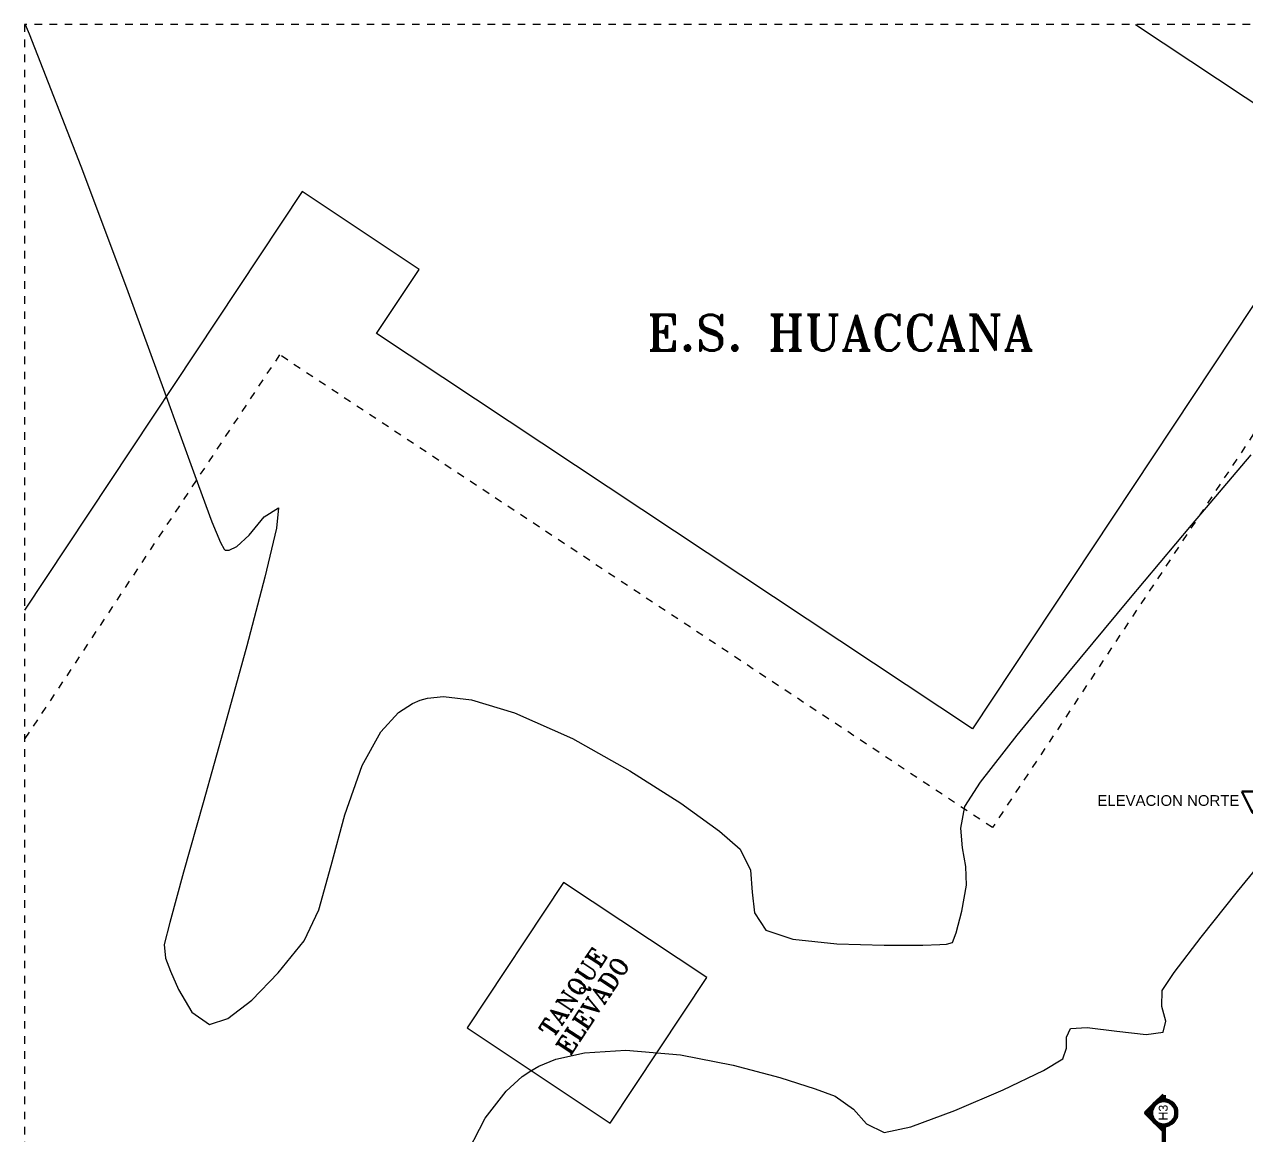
# Model space of a CAD drawing. Header units: metres. Extents: x 48 to 635, y -15 to 39.
# Drawn here: x 48.38 to 65.49, y 23.19 to 38.75 of the extents above; entities that cross this region are included whole.
import ezdxf

# ---------------------------------------------------------------- set-up
doc = ezdxf.new("R2010")
doc.units = ezdxf.units.M
doc.header["$MEASUREMENT"] = 0
for name, pattern in [('Dashed', [0.211667, 0.105833, -0.105833]), ('Linea punta', [0.85, 0.6, -0.125, 0, -0.125]), ('Wipeout_Contour', [1, 0, -1])]:
    doc.linetypes.add(name, pattern=pattern)
for name, color, linetype in [('Interior - Furniture', 7, 'Continuous'), ('Marker - Elevation', 7, 'Continuous'), ('Marker - Section', 7, 'Continuous')]:
    doc.layers.add(name, color=color, linetype=linetype)
doc.styles.add('GENERATED_STYLE_1', font='')
doc.styles.add('GENERATED_STYLE_2', font='romant.shx')
doc.styles.get('GENERATED_STYLE_1').set_extended_font_data('Arial')

msp = doc.modelspace()

# ---------------------------------------------------------------- hatches: boundary and pattern name
at = {"layer": 'Marker - Section', "linetype": 'Continuous', "lineweight": 0, "true_color": 0x000000}
for points in [[(64.345, 23.745), (64.22, 23.62, -0.198912), (64.345, 23.672)], [(64.22, 23.62), (64.095, 23.495), (64.22, 23.37, -0.414214)], [(64.345, 23.245), (64.345, 23.318, -0.198912), (64.22, 23.37)]]:
    msp.add_hatch(color=18, dxfattribs=at).paths.add_polyline_path(points)

# ---------------------------------------------------------------- linework, layer by layer
at = {"layer": 'Interior - Furniture', "color": 8, "linetype": 'Dashed', "lineweight": 13}
for p, q in [((85.877, 38.751), (48.377, 38.751)), ((48.377, 38.751), (48.377, 3.751))]:
    msp.add_line(p, q, dxfattribs=at)
at = {"layer": 'Interior - Furniture', "color": 7, "linetype": 'Continuous', "lineweight": 13}
for p, q in [((48.385, 38.751), (48.441, 38.617)), ((48.441, 38.617), (49.169, 36.765)), ((49.169, 36.765), (49.809, 35.061)), ((49.809, 35.061), (50.345, 33.586)), ((50.345, 33.586), (50.764, 32.427)), ((64.737, 31.734), (65.573, 32.72)), ((50.764, 32.427), (51.005, 31.781)), ((51.526, 31.594), (51.739, 31.85)), ((51.739, 31.85), (51.936, 31.975)), ((51.936, 31.975), (51.908, 31.692)), ((51.005, 31.781), (51.125, 31.489)), ((51.908, 31.692), (51.746, 31.004)), ((63.855, 30.687), (64.737, 31.734)), ((51.355, 31.432), (51.526, 31.594)), ((51.125, 31.489), (51.175, 31.397)), ((51.175, 31.397), (51.19, 31.383)), ((51.19, 31.383), (51.244, 31.382)), ((51.244, 31.382), (51.355, 31.432)), ((51.746, 31.004), (51.493, 30.043)), ((63.013, 29.672), (63.855, 30.687)), ((51.493, 30.043), (51.191, 28.944)), ((62.293, 28.788), (63.013, 29.672)), ((53.816, 29.234), (53.924, 29.28)), ((53.924, 29.28), (54.025, 29.308)), ((54.025, 29.308), (54.251, 29.33)), ((54.251, 29.33), (54.645, 29.284)), ((54.645, 29.284), (55.246, 29.104)), ((53.371, 28.835), (53.62, 29.105)), ((53.62, 29.105), (53.816, 29.234)), ((55.246, 29.104), (56.058, 28.74)), ((51.191, 28.944), (50.881, 27.842)), ((53.11, 28.364), (53.371, 28.835)), ((61.779, 28.128), (62.293, 28.788)), ((56.058, 28.74), (56.861, 28.291)), ((52.867, 27.673), (53.11, 28.364)), ((56.861, 28.291), (57.576, 27.834)), ((61.556, 27.791), (61.779, 28.128)), ((50.881, 27.842), (50.608, 26.871)), ((57.576, 27.834), (58.119, 27.442)), ((61.501, 27.486), (61.556, 27.791)), ((52.678, 26.964), (52.867, 27.673)), ((58.119, 27.442), (58.409, 27.191)), ((61.526, 27.211), (61.501, 27.486)), ((58.409, 27.191), (58.552, 26.899)), ((61.572, 26.949), (61.526, 27.211)), ((52.502, 26.34), (52.678, 26.964)), ((58.552, 26.899), (58.579, 26.59)), ((61.58, 26.685), (61.572, 26.949)), ((50.608, 26.871), (50.413, 26.164)), ((58.579, 26.59), (58.611, 26.298)), ((61.517, 26.321), (61.58, 26.685)), ((52.297, 25.904), (52.502, 26.34)), ((58.611, 26.298), (58.767, 26.057)), ((61.437, 26.02), (61.517, 26.321)), ((50.413, 26.164), (50.337, 25.857)), ((58.767, 26.057), (59.148, 25.93)), ((61.383, 25.881), (61.437, 26.02)), ((50.337, 25.857), (50.355, 25.663)), ((51.932, 25.458), (52.297, 25.904)), ((59.148, 25.93), (59.762, 25.866)), ((59.762, 25.866), (60.429, 25.845)), ((60.429, 25.845), (60.971, 25.847)), ((60.971, 25.847), (61.208, 25.853)), ((61.208, 25.853), (61.301, 25.859)), ((61.301, 25.859), (61.383, 25.881)), ((50.355, 25.663), (50.426, 25.479)), ((50.426, 25.479), (50.538, 25.224)), ((51.563, 25.076), (51.932, 25.458)), ((50.538, 25.224), (50.723, 24.905)), ((51.229, 24.816), (51.563, 25.076)), ((50.723, 24.905), (50.971, 24.732)), ((50.971, 24.732), (51.229, 24.816))]:
    msp.add_line(p, q, dxfattribs=at)
at = {"layer": 'Interior - Furniture', "color": 8, "linetype": 'Continuous', "lineweight": 13}
for p, q in [((63.949, 38.751), (66.909, 36.788)), ((66.909, 36.788), (61.663, 28.879)), ((52.269, 36.407), (48.377, 30.539)), ((53.91, 35.318), (52.269, 36.407)), ((53.313, 34.418), (53.91, 35.318)), ((61.663, 28.879), (53.313, 34.418)), ((65.38, 26.6), (65.947, 27.29)), ((55.934, 26.726), (54.58, 24.685)), ((57.942, 25.394), (55.934, 26.726)), ((64.869, 25.958), (65.38, 26.6)), ((64.491, 25.463), (64.869, 25.958)), ((56.588, 23.352), (57.942, 25.394)), ((64.325, 25.21), (64.491, 25.463)), ((64.321, 24.984), (64.325, 25.21)), ((64.374, 24.78), (64.321, 24.984)), ((54.58, 24.685), (56.588, 23.352)), ((62.982, 24.557), (63.038, 24.679)), ((63.038, 24.679), (63.274, 24.692)), ((63.274, 24.692), (63.686, 24.639)), ((64.338, 24.624), (64.374, 24.78)), ((62.983, 24.4), (62.982, 24.557)), ((63.686, 24.639), (64.099, 24.593)), ((64.099, 24.593), (64.338, 24.624)), ((55.826, 24.246), (56.225, 24.338)), ((56.225, 24.338), (56.807, 24.372)), ((56.807, 24.372), (57.57, 24.308)), ((57.57, 24.308), (58.311, 24.165)), ((62.932, 24.251), (62.983, 24.4)), ((55.476, 24.086), (55.586, 24.148)), ((55.586, 24.148), (55.826, 24.246)), ((58.311, 24.165), (58.963, 23.991)), ((62.659, 24.088), (62.932, 24.251)), ((55.129, 23.8), (55.354, 24.003)), ((55.354, 24.003), (55.476, 24.086)), ((58.963, 23.991), (59.461, 23.831)), ((62.095, 23.818), (62.659, 24.088)), ((54.836, 23.42), (55.129, 23.8)), ((59.461, 23.831), (59.739, 23.73)), ((61.417, 23.526), (62.095, 23.818)), ((59.739, 23.73), (59.996, 23.549)), ((59.996, 23.549), (60.178, 23.341)), ((60.802, 23.298), (61.417, 23.526)), ((54.52, 22.814), (54.836, 23.42)), ((60.178, 23.341), (60.426, 23.219)), ((60.426, 23.219), (60.802, 23.298))]:
    msp.add_line(p, q, dxfattribs=at)
at = {"layer": 'Interior - Furniture', "color": 7, "linetype": 'Dashed', "lineweight": 13}
for p, q in [((68.295, 37.068), (61.944, 27.493)), ((51.952, 34.121), (48.377, 28.73)), ((61.944, 27.493), (51.952, 34.121))]:
    msp.add_line(p, q, dxfattribs=at)
at = {"layer": 'Marker - Section', "color": 7, "linetype": 'Linea punta', "lineweight": 60}
msp.add_line((64.345, 23.245), (64.345, 5.466), dxfattribs=at)
at = {"layer": 'Marker - Section', "color": 7, "linetype": 'Continuous', "lineweight": 60, "flags": 128}
for points in [[(64.345, 23.745), (64.345, 23.672, 0.198912), (64.22, 23.62)], [(64.22, 23.62, 0.414214), (64.22, 23.37), (64.095, 23.495)], [(64.345, 23.245), (64.345, 23.318, -0.198912), (64.22, 23.37)]]:
    msp.add_lwpolyline(points, format="xyb", close=True, dxfattribs=at)
at = {"layer": 'Marker - Section', "color": 7, "linetype": 'Continuous', "lineweight": 60}
msp.add_circle((64.345, 23.495), 0.177, dxfattribs=at)

# ---------------------------------------------------------------- texts
at = {"layer": 'Interior - Furniture', "color": 8, "lineweight": 13, "insert": (57.102, 34.43), "char_height": 0.5, "attachment_point": 4, "style": 'GENERATED_STYLE_2'}
msp.add_mtext('\\A1;{\\pql;\\Fromant.shx;E.S. HUACCANA}', dxfattribs=at)
at = {"layer": 'Interior - Furniture', "color": 8, "lineweight": 13, "insert": (56.205, 25.09), "char_height": 0.25, "width": 2.0108, "attachment_point": 5, "rotation": 56.4431, "line_spacing_factor": 0.800641, "style": 'GENERATED_STYLE_2'}
msp.add_mtext('\\A1;{\\pqc;\\Fromant.shx;TANQUE ELEVADO}', dxfattribs=at)
at = {"layer": 'Marker - Section', "color": 7, "lineweight": 60, "insert": (64.402, 23.386), "char_height": 0.125, "attachment_point": 7, "rotation": 90, "style": 'GENERATED_STYLE_1'}
msp.add_mtext('\\A1;{\\pql;\\pt0;\\fArial|b0|i0|c0|p34;H3}', dxfattribs=at)

# ---------------------------------------------------------------- next in the draw order: wipeouts: each hides what was drawn before it
at = {"color": 254, "linetype": 'Wipeout_Contour', "lineweight": 0, "ltscale": 214.032395}
msp.add_wipeout([(65.441, 28), (65.591, 27.7), (65.741, 28)], dxfattribs=at).dxf.layer = 'Marker - Elevation'

# ---------------------------------------------------------------- next in the draw order: linework, layer by layer
at = {"layer": 'Marker - Elevation', "color": 161, "linetype": 'Continuous', "lineweight": 35, "true_color": 0x40a5ff, "flags": 128}
msp.add_lwpolyline([(65.441, 28), (65.741, 28), (65.591, 27.7)], close=True, dxfattribs=at)

# ---------------------------------------------------------------- next in the draw order: texts
at = {"layer": 'Marker - Elevation', "color": 5, "lineweight": 35, "insert": (63.357, 27.796), "char_height": 0.15, "attachment_point": 7, "style": 'GENERATED_STYLE_1'}
msp.add_mtext('\\A1;{\\pql;\\pt0;\\fArial|b0|i0|c0|p34; ELEVACION NORTE}', dxfattribs=at)

doc.saveas('drawing.dxf')
